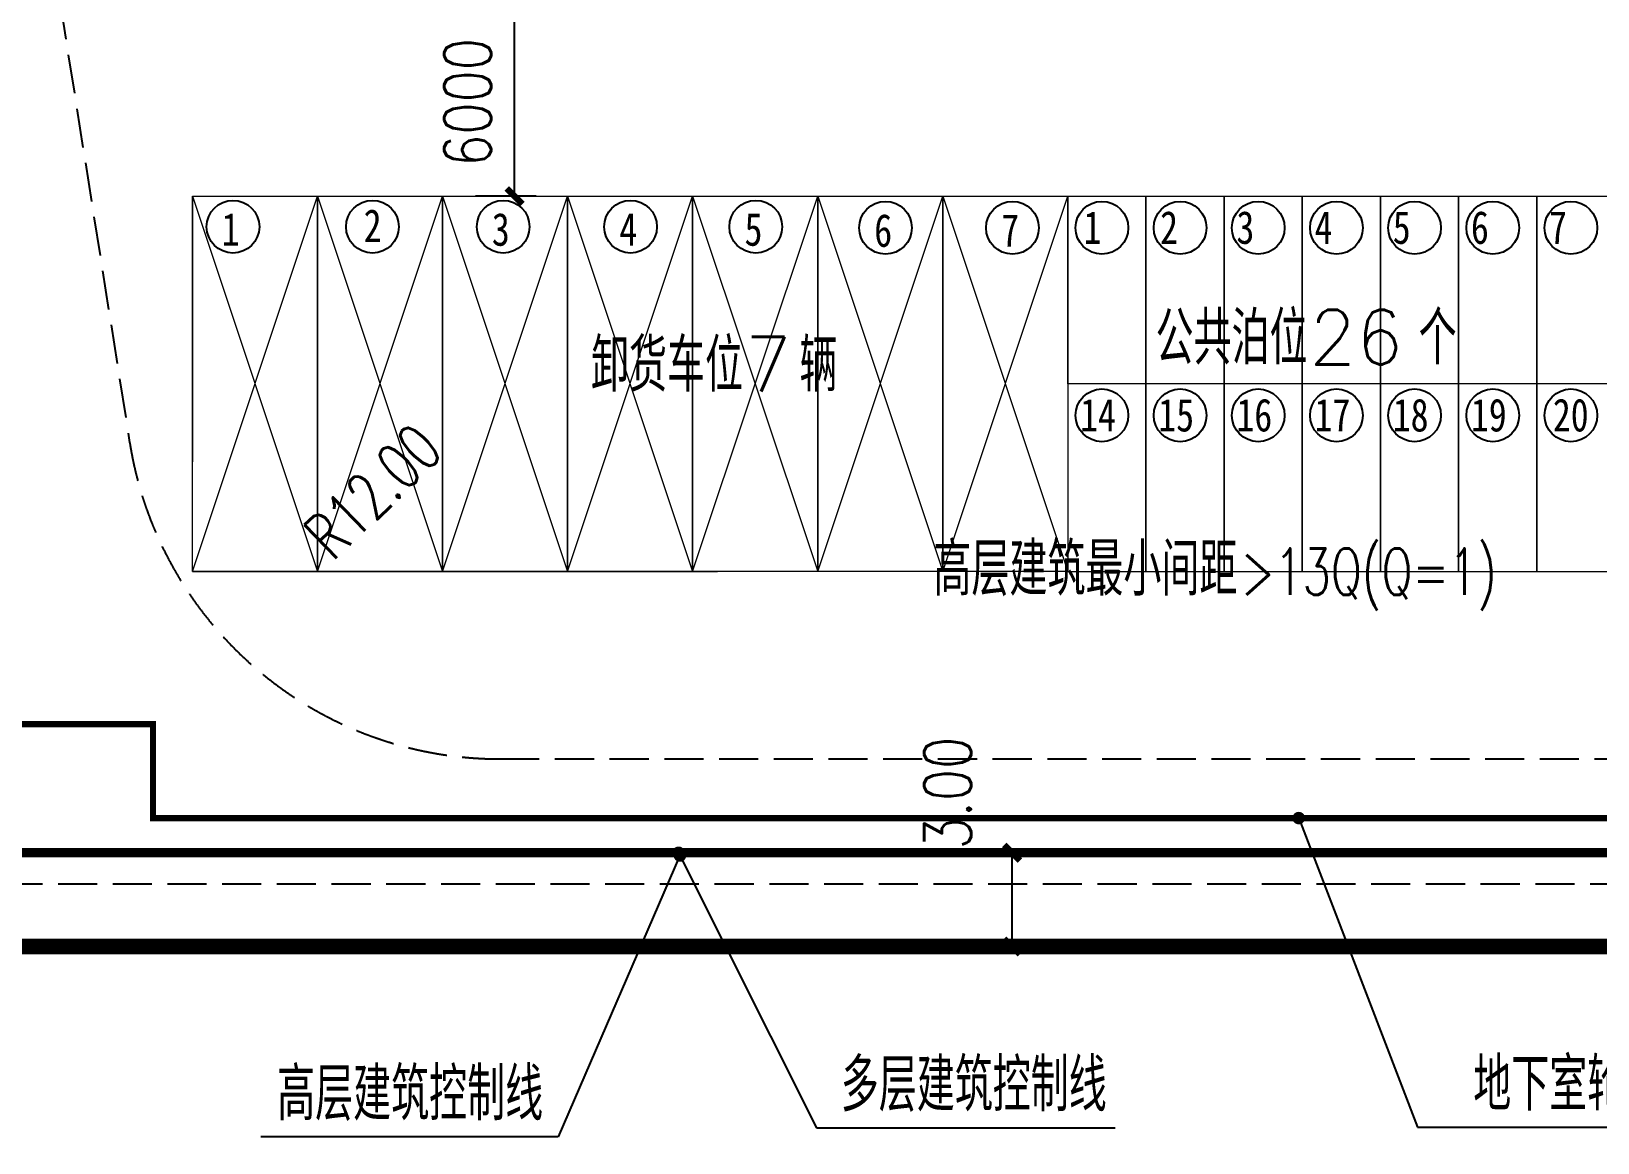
# Model space of a CAD drawing. Header units: metres. Extents: x 71066629 to 71645179, y 84793221 to 85208804.
# Drawn here: x 71245250 to 71295348, y 84866728 to 84902273 of the extents above; entities that cross this region are included whole.
import ezdxf

# ---------------------------------------------------------------- set-up
doc = ezdxf.new("R2010")
doc.units = ezdxf.units.M
doc.header["$LTSCALE"] = 1000
for name, pattern in [('CENTER', [50.8, 31.75, -6.35, 6.35, -6.35]), ('DASH', [0.35, 0.25, -0.1]), ('HIDDENX2', [19.05, 12.7, -6.35])]:
    doc.linetypes.add(name, pattern=pattern)
for name, color, linetype in [('A_N_PUB_TEXT', 7, 'Continuous'), ('DIM_SYMB', 3, 'Continuous'), ('G-ANNO-DIMS', 3, 'Continuous'), ('G-ANNO-TEXT', 7, 'Continuous'), ('G-BLDG-MULT', 1, 'Continuous'), ('G-BSMT-OTLN', 5, 'HIDDENX2'), ('G-FRIE-FLWL', 6, 'Continuous'), ('G-SITE-GREN', 72, 'Continuous'), ('G-SITE-PROP', 1, 'Continuous'), ('G_DRIV_ROAD', 145, 'Continuous'), ('G_N_GUIDES', 3, 'DASH'), ('PUB_DIM', 3, 'Continuous')]:
    doc.layers.add(name, color=color, linetype=linetype)
doc.layers.add('G-PARG', color=35, linetype='Continuous', lineweight=13)
doc.layers.add('G-ROAD-园区', color=175, linetype='Continuous', lineweight=13)
doc.styles.add('_TCH_DIM', font='SIMPLEX', dxfattribs={"bigfont": 'GBCBIG'})
doc.styles.add('dim_font', font='SIMPLEX.shx', dxfattribs={"width": 0.8})
doc.styles.get("Standard").update_dxf_attribs({"font": 'txt', "bigfont": 'gbcbig.shx'})
doc.styles.add('黑体', font='simhei.ttf', dxfattribs={"width": 0.8})
doc.dimstyles.new('DIMN500', dxfattribs={"dimscale": 5, "dimtxt": 300, "dimasz": 100, "dimexe": 250, "dimexo": 300, "dimgap": 150, "dimtad": 1, "dimdec": 0, "dimzin": 0, "dimdsep": 46, "dimtxsty": 'dim_font', "dimblk": 'ARCHTICK', "dimcen": 0.09, "dimclrt": 7, "dimazin": 2, "dimtfac": 1, "dimtdec": 0, "dimtix": 1, "dimtmove": 2, "dimatfit": 3, "dimldrblk": 'ARCHTICK', "dimtolj": 1, "dimtzin": 0, "dimarcsym": 0})

# ---------------------------------------------------------------- blocks, each defined once
blk = doc.blocks.new('A$C237376EB')
at = {"layer": 'G-SITE-GREN', "color": 3, "linetype": 'Continuous'}
blk.add_line((561.325, 460.849), (719.552, 460.849), dxfattribs=at)
blk = doc.blocks.new('_ARCHTICK')
at = {"color": 0, "linetype": 'ByBlock', "const_width": 0.4}
blk.add_lwpolyline([(-0.5, -0.5), (0.5, 0.5)], dxfattribs=at)
blk = doc.blocks.new('*D41')
at = {"layer": 'Defpoints', "color": 0, "transparency": 16777216}
for p in [(71260706, 84903000), (71262901, 84903000), (71262901, 84897000)]:
    blk.add_point(p, dxfattribs=at)
at = {"layer": 'PUB_DIM', "color": 0, "lineweight": -2, "transparency": 16777216}
for p, q in [((71261401, 84903000), (71259456, 84903000)), ((71260706, 84897000), (71260706, 84903000)), ((71261401, 84897000), (71259456, 84897000))]:
    blk.add_line(p, q, dxfattribs=at)
at = {"layer": 'PUB_DIM', "color": 0, "lineweight": -2, "transparency": 16777216, "xscale": 500, "yscale": 500, "zscale": 500}
for p, rotation in [((71260706, 84903000), 90), ((71260706, 84897000), 270)]:
    blk.add_blockref('_ARCHTICK', p, dxfattribs=dict(at, rotation=rotation))
at = {"layer": 'PUB_DIM', "color": 7, "transparency": 16777216, "insert": (71259206, 84900000), "char_height": 1500, "attachment_point": 5, "rotation": 90, "style": 'dim_font'}
blk.add_mtext('\\A1;6000', dxfattribs=at)
blk = doc.blocks.new('*D101')
at = {"layer": 'Defpoints', "color": 0, "transparency": 16777216}
for p in [(71240553, 84884852), (71321069, 84884852), (71321069, 84856704)]:
    blk.add_point(p, dxfattribs=at)
at = {"layer": 'G-ANNO-DIMS', "color": 0, "lineweight": -2, "transparency": 16777216}
for p, q in [((71240553, 84883352), (71240553, 84855454)), ((71321069, 84883352), (71321069, 84855454)), ((71240553, 84856704), (71321069, 84856704))]:
    blk.add_line(p, q, dxfattribs=at)
at = {"layer": 'G-ANNO-DIMS', "color": 0, "lineweight": -2, "transparency": 16777216, "xscale": 500, "yscale": 500, "zscale": 500, "rotation": 180}
blk.add_blockref('_ARCHTICK', (71240553, 84856704), dxfattribs=at)
at = {"layer": 'G-ANNO-DIMS', "color": 0, "lineweight": -2, "transparency": 16777216, "xscale": 500, "yscale": 500, "zscale": 500}
blk.add_blockref('_ARCHTICK', (71321069, 84856704), dxfattribs=at)
at = {"layer": 'G-ANNO-DIMS', "color": 7, "transparency": 16777216, "insert": (71280811, 84858204), "char_height": 1500, "attachment_point": 5, "style": 'dim_font'}
blk.add_mtext('\\A1;80.47', dxfattribs=at)
blk = doc.blocks.new('*D104')
at = {"layer": 'Defpoints', "color": 0, "transparency": 16777216}
for p in [(71276618, 84876000), (71280235, 84876000), (71280235, 84873000)]:
    blk.add_point(p, dxfattribs=at)
at = {"layer": 'G-ANNO-DIMS', "color": 0, "lineweight": -2, "transparency": 16777216}
for p, q in [((71278735, 84876000), (71275368, 84876000)), ((71276618, 84873000), (71276618, 84876000)), ((71278735, 84873000), (71275368, 84873000))]:
    blk.add_line(p, q, dxfattribs=at)
at = {"layer": 'G-ANNO-DIMS', "color": 0, "lineweight": -2, "transparency": 16777216, "xscale": 500, "yscale": 500, "zscale": 500}
for p, rotation in [((71276618, 84876000), 90), ((71276618, 84873000), 270)]:
    blk.add_blockref('_ARCHTICK', p, dxfattribs=dict(at, rotation=rotation))
at = {"layer": 'G-ANNO-DIMS', "color": 7, "transparency": 16777216, "insert": (71274555, 84877908), "char_height": 1500, "attachment_point": 5, "rotation": 90, "style": 'dim_font'}
blk.add_mtext('\\A1;3.00', dxfattribs=at)

msp = doc.modelspace()

# ---------------------------------------------------------------- linework, layer by layer
at = {"layer": 'G-ANNO-DIMS'}
for p, q in [((71285786.178, 84877109.537), (71289583.951, 84867225.562)), ((71265996.525, 84875910.612), (71262105.81, 84866912.905)), ((71265951.681, 84875999.994), (71270365.768, 84867201.896)), ((71270365.768, 84867201.896), (71279911.685, 84867201.896)), ((71289583.951, 84867225.562), (71299005.203, 84867225.562)), ((71262105.81, 84866912.905), (71252587.326, 84866912.905))]:
    msp.add_line(p, q, dxfattribs=at)
at = {"layer": 'G-ANNO-DIMS', "const_width": 200}
for points in [[(71285750.311, 84877202.883, 1), (71285822.045, 84877016.191, 1)], [(71265906.838, 84876089.375, 1), (71265996.525, 84875910.612, 1)], [(71266036.214, 84876002.399, 1), (71265956.835, 84875818.826, 1)]]:
    msp.add_lwpolyline(points, format="xyb", close=True, dxfattribs=at)
at = {"layer": 'G-ANNO-TEXT'}
for centre in [(71251700.117, 84896024.004), (71256159.866, 84896024.004), (71260341.176, 84896024.004), (71264416.635, 84896024.004), (71268422.07, 84896024.004), (71272570.223, 84895990.542), (71276631.408, 84895990.542), (71279492.725, 84895990.542), (71281992.725, 84895990.542), (71284492.726, 84895990.542), (71286992.726, 84895990.542), (71289492.726, 84895990.542), (71291992.726, 84895990.542), (71294492.726, 84895990.542), (71279492.725, 84889990.541), (71281992.725, 84889990.541), (71284492.726, 84889990.541), (71286992.726, 84889990.541), (71289492.726, 84889990.541), (71291992.726, 84889990.541), (71294492.726, 84889990.541)]:
    msp.add_circle(centre, 843.024, dxfattribs=at)
at = {"layer": 'G-BLDG-MULT', "linetype": 'DASH', "ltscale": 5, "const_width": 300}
msp.add_lwpolyline([(71145082.796, 84947145.127), (71143693.332, 84875999.994), (71281870.002, 84875999.994), (71296811.975, 84875999.994), (71311745.979, 84876484.258), (71466129.695, 84881489.509), (71464935.393, 84925672.058), (71467623.383, 84955755.696), (71467410.204, 84963644.286), (71369769.258, 84964671.238), (71337717.675, 84964938.771), (71266511.92, 84965533.622), (71265268.492, 84965533.216), (71264047.088, 84965511.401), (71262826.14, 84965468.278), (71261606.214, 84965403.846), (71260387.023, 84965318.137), (71259170.082, 84965211.395), (71257955.463, 84965083.208), (71256754.527, 84964935.277), (71254843.755, 84964656.75), (71145082.796, 84947145.127)], dxfattribs=at)
at = {"layer": 'G-BSMT-OTLN', "ltscale": 0.1, "const_width": 200}
msp.add_lwpolyline([(71463841.627, 84964909.493), (71234641.627, 84964909.493), (71234641.627, 84958909.493), (71195336.438, 84958909.493), (71145191.627, 84950909.225), (71145191.627, 84880109.493), (71249141.627, 84880109.493), (71249141.627, 84877109.493), (71391141.627, 84877109.493), (71391141.627, 84880109.493), (71463841.627, 84880109.493)], close=True, dxfattribs=at)
at = {"layer": 'G-FRIE-FLWL', "linetype": 'DASH', "ltscale": 5}
for p, q in [((71238765.624, 84949921.629), (71248395.215, 84889122.784)), ((71260247.476, 84878999.997), (71301846.566, 84878999.997)), ((71312104.59, 84874999.997), (71240555.926, 84874999.997))]:
    msp.add_line(p, q, dxfattribs=at)
msp.add_arc((71260247.476, 84890999.997), 12000, 189, 270, dxfattribs=at)
at = {"layer": 'G-PARG'}
for p, q in [((71250400.773, 84896999.992), (71254400.773, 84884999.992)), ((71250400.773, 84884999.992), (71254400.773, 84896999.992)), ((71254400.773, 84896999.992), (71258400.773, 84884999.992)), ((71254400.773, 84884999.992), (71258400.773, 84896999.992)), ((71258400.773, 84896999.992), (71262400.773, 84884999.992)), ((71258400.773, 84884999.992), (71262400.773, 84896999.992)), ((71262400.773, 84896999.992), (71266400.773, 84884999.992)), ((71262400.773, 84884999.992), (71266400.773, 84896999.992)), ((71266400.773, 84896999.992), (71270400.773, 84884999.992)), ((71266400.773, 84884999.992), (71270400.773, 84896999.992)), ((71270400.773, 84896999.992), (71274400.773, 84884999.992)), ((71270400.773, 84884999.992), (71274400.773, 84896999.992)), ((71274400.773, 84896999.992), (71278400.773, 84884999.992)), ((71274400.773, 84884999.992), (71278400.773, 84896999.992))]:
    msp.add_line(p, q, dxfattribs=at)
for points in [[(71250400.773, 84896999.992), (71254400.773, 84896999.992), (71254400.773, 84884999.992), (71250400.773, 84884999.992)], [(71254400.773, 84896999.992), (71258400.773, 84896999.992), (71258400.773, 84884999.992), (71254400.773, 84884999.992)], [(71258400.773, 84896999.992), (71262400.773, 84896999.992), (71262400.773, 84884999.992), (71258400.773, 84884999.992)], [(71262400.773, 84896999.992), (71266400.773, 84896999.992), (71266400.773, 84884999.992), (71262400.773, 84884999.992)], [(71266400.773, 84896999.992), (71270400.773, 84896999.992), (71270400.773, 84884999.992), (71266400.773, 84884999.992)], [(71270400.773, 84896999.992), (71274400.773, 84896999.992), (71274400.773, 84884999.992), (71270400.773, 84884999.992)], [(71274400.773, 84896999.992), (71278400.773, 84896999.992), (71278400.773, 84884999.992), (71274400.773, 84884999.992)]]:
    msp.add_lwpolyline(points, close=True, dxfattribs=at)
for points in [[(71278400.773, 84890999.991), (71278400.773, 84896999.991), (71280900.773, 84896999.991), (71280900.773, 84890999.991), (71278400.773, 84890999.991)], [(71280900.773, 84890999.991), (71280900.773, 84896999.991), (71283400.773, 84896999.991), (71283400.773, 84890999.991), (71280900.773, 84890999.991)], [(71283400.773, 84890999.991), (71283400.773, 84896999.991), (71285900.773, 84896999.991), (71285900.773, 84890999.991), (71283400.773, 84890999.991)], [(71285900.773, 84890999.991), (71285900.773, 84896999.991), (71288400.773, 84896999.991), (71288400.773, 84890999.991), (71285900.773, 84890999.991)], [(71288400.773, 84890999.991), (71288400.773, 84896999.991), (71290900.773, 84896999.991), (71290900.773, 84890999.991), (71288400.773, 84890999.991)], [(71290900.773, 84890999.991), (71290900.773, 84896999.991), (71293400.773, 84896999.991), (71293400.773, 84890999.991), (71290900.773, 84890999.991)], [(71293400.773, 84890999.991), (71293400.773, 84896999.991), (71295900.774, 84896999.991), (71295900.774, 84890999.991), (71293400.773, 84890999.991)], [(71278400.773, 84890999.991), (71278400.773, 84884999.991), (71280900.773, 84884999.991), (71280900.773, 84890999.991), (71278400.773, 84890999.991)], [(71280900.773, 84890999.991), (71280900.773, 84884999.991), (71283400.773, 84884999.991), (71283400.773, 84890999.991), (71280900.773, 84890999.991)], [(71283400.773, 84890999.991), (71283400.773, 84884999.991), (71285900.773, 84884999.991), (71285900.773, 84890999.991), (71283400.773, 84890999.991)], [(71285900.773, 84890999.991), (71285900.773, 84884999.991), (71288400.773, 84884999.991), (71288400.773, 84890999.991), (71285900.773, 84890999.991)], [(71288400.773, 84890999.991), (71288400.773, 84884999.991), (71290900.773, 84884999.991), (71290900.773, 84890999.991), (71288400.773, 84890999.991)], [(71290900.773, 84890999.991), (71290900.773, 84884999.991), (71293400.773, 84884999.991), (71293400.773, 84890999.991), (71290900.773, 84890999.991)], [(71293400.773, 84890999.991), (71293400.773, 84884999.991), (71295900.774, 84884999.991), (71295900.774, 84890999.991), (71293400.773, 84890999.991)]]:
    msp.add_lwpolyline(points, dxfattribs=at)
at = {"layer": 'G-ROAD-园区'}
for p, q in [((71250400.773, 84896999.992), (71250400.773, 84888499.827)), ((71250400.773, 84884999.992), (71267193.463, 84884999.992))]:
    msp.add_line(p, q, dxfattribs=at)
at = {"layer": 'G-SITE-PROP', "color": 1, "linetype": 'CENTER', "ltscale": 0.1, "const_width": 500}
msp.add_lwpolyline([(71472278.139, 84968593.364), (71472629.36, 84955600.218), (71469941.372, 84925516.599), (71471208.114, 84878652.581), (71471208.114, 84878652.581), (71296860.553, 84872999.995, -0.008064359), (71296860.553, 84872999.995), (71138633.758, 84872999.995, -0.828017038), (71138633.758, 84872999.995), (71140165.485, 84951423.818), (71254089.189, 84969599.609, -0.041638667), (71266531.938, 84970533.63), (71369816.367, 84969671.02), (71472278.139, 84968593.364), (71472629.36, 84955600.218), (71469941.372, 84925516.599), (71471208.114, 84878652.581), (71471208.114, 84878652.581), (71296860.553, 84872999.995, -0.008064359), (71296860.553, 84872999.995), (71138633.758, 84872999.995, -0.828017038), (71138633.758, 84872999.995), (71140169.386, 84951623.516)], format="xyb", dxfattribs=at)
at = {"layer": 'G_DRIV_ROAD'}
for p, q in [((71281869.995, 84873000), (71138633.789, 84873000)), ((71240666.581, 84872999.985), (71281869.995, 84873000)), ((71281869.995, 84873000), (71296860.596, 84873000)), ((71296860.596, 84873000), (71281869.995, 84873000))]:
    msp.add_line(p, q, dxfattribs=at)
at = {"layer": 'PUB_DIM', "ltscale": 0.5}
msp.add_lwpolyline([(71259801.502, 84888979.806, 0, 0, 0), (71253172.98, 84882570.258, 330, 0, 0), (71252454.099, 84881875.126, 0, 0, 0)], format="xyseb", dxfattribs=at)

# ---------------------------------------------------------------- block references
at = {"layer": 'G_N_GUIDES', "xscale": 1000, "yscale": 1000, "zscale": 1000}
msp.add_blockref('A$C237376EB', (70577308.677, 84412150.795), dxfattribs=at)

# ---------------------------------------------------------------- texts
at = {"layer": 'A_N_PUB_TEXT', "style": '_TCH_DIM'}
for s, p in [('地下室轮廓线', (71291368.501, 84867750.562)), ('高层建筑控制线', (71253112.326, 84867437.905)), ('多层建筑控制线', (71271139.345, 84867726.896))]:
    msp.add_text(s, height=1687.9433, dxfattribs=at).set_placement(p)
at = {"layer": 'DIM_SYMB', "color": 7, "style": '_TCH_DIM'}
msp.add_text('高层建筑最小间距', height=1687.9433, dxfattribs=at).set_placement((71274102.896, 84884221.648))
at = {"layer": 'DIM_SYMB', "color": 7, "style": '_TCH_DIM', "width": 0.705882}
msp.add_text('>13Q(Q=1)', height=1487.5, dxfattribs=at).set_placement((71283932.683, 84884248.788))
at = {"layer": 'G-ANNO-TEXT', "style": '黑体', "width": 0.8}
for s, height, p in [('1', 1051.477, (71251339.234, 84895414.745)), ('2', 1051.477, (71255880.622, 84895531.893)), ('3', 1051.477, (71259980.292, 84895414.745)), ('4', 1051.477, (71264055.752, 84895414.745)), ('5', 1051.477, (71268061.187, 84895414.745)), ('6', 1051.477, (71272209.339, 84895381.284)), ('7', 1051.477, (71276270.524, 84895381.284)), ('1', 1051.477, (71278903.88, 84895474.092)), ('2', 1051.477, (71281353.225, 84895474.092)), ('3', 1051.477, (71283794.126, 84895475.778)), ('4', 1051.477, (71286294.126, 84895475.778)), ('5', 1051.477, (71288794.126, 84895475.778)), ('6', 1051.477, (71291294.126, 84895475.778)), ('7', 1051.477, (71293794.126, 84895475.778)), ('14', 1051.4768, (71278794.126, 84889475.778)), ('15', 1051.4768, (71281294.126, 84889475.778)), ('16', 1051.4768, (71283794.126, 84889475.778)), ('17', 1051.4768, (71286294.126, 84889475.778)), ('18', 1051.4768, (71288794.126, 84889475.778)), ('19', 1051.4768, (71291294.126, 84889475.778)), ('20', 1051.4768, (71293914.504, 84889475.778))]:
    msp.add_text(s, height=height, dxfattribs=at).set_placement(p)
at = {"layer": 'G-ANNO-TEXT'}
for s, height, p in [('公共泊位', 1687.9433, (71281206.911, 84891616.283)), ('26', 1750, (71286121.805, 84891616.283)), ('个', 1687.943, (71289621.805, 84891616.283)), ('卸货车位', 1687.9433, (71263151.769, 84890747.973)), ('7', 1750, (71268066.663, 84890747.973)), ('辆', 1687.943, (71269816.663, 84890747.973))]:
    msp.add_text(s, height=height, dxfattribs=at).set_placement(p)
at = {"layer": 'PUB_DIM', "color": 7, "style": '_TCH_DIM', "width": 0.705882}
msp.add_text('R12.00', height=1487.5, rotation=44.0378114, dxfattribs=at).set_placement((71254894.662, 84885292.812))

# ---------------------------------------------------------------- dimensions: what is measured, and where the dimension line sits
at = {"layer": 'G-ANNO-DIMS'}
dim = msp.add_aligned_dim(p1=(71240552.704, 84884851.581), p2=(71321068.776, 84884851.581), distance=-28147.134, text='80.47', dimstyle='DIMN500', dxfattribs=at)
dim.commit()
dim.dimension.update_dxf_attribs({"geometry": '*D101', "text_midpoint": (71280810.74, 84858204.447)})
dim = msp.add_linear_dim(base=(71276618.38, 84875999.994), p1=(71280234.819, 84873000), p2=(71280234.819, 84875999.994), angle=90, text='3.00', dimstyle='DIMN500', dxfattribs=at)
dim.commit()
dim.dimension.update_dxf_attribs({"geometry": '*D104', "text_midpoint": (71274555.135, 84877908.305), "dimtype": 129})
at = {"layer": 'PUB_DIM'}
dim = msp.add_aligned_dim(p1=(71262900.773, 84896999.992), p2=(71262900.773, 84902999.993), distance=2194.703, dimstyle='DIMN500', dxfattribs=at)
dim.commit()
dim.dimension.update_dxf_attribs({"geometry": '*D41', "text_midpoint": (71259206.07, 84899999.992)})

doc.saveas('drawing.dxf')
